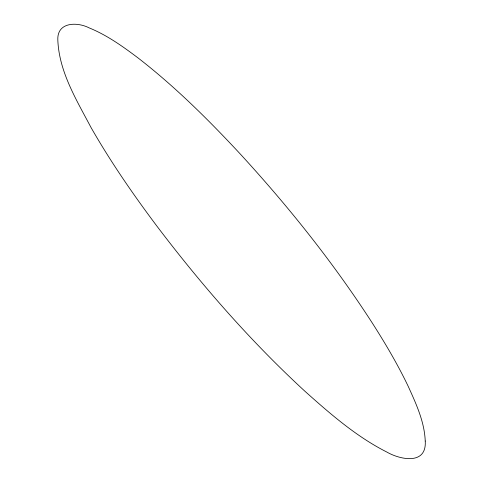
<?xml version="1.0" encoding="UTF-8"?>
<svg xmlns="http://www.w3.org/2000/svg" width="483" height="483" viewBox="0 0 483 483"><rect width="100%" height="100%" fill="white"/><g stroke="black" fill="none" stroke-linecap="round" stroke-linejoin="round"><path stroke-width="0.72" d="M425.233 441.033C426.857 465.238 400.377 459.852 386.865 452.07C356.309 436.614 330.215 413.859 304.851 391.182C250.532 341.143 201.773 285.278 157.174 226.479C133.362 194.758 110.776 162.028 91.058 127.578C76.604 100.108 59.017 71.744 57.821 39.896C57.024 21.832 77.34 21.807 89.083 27.851C107.027 35.15 122.936 46.531 138.307 58.135C175.293 86.831 208.614 119.929 240.431 154.174C288.659 206.736 333.355 262.728 372.079 322.692C385.205 343.226 397.63 364.26 408.171 386.249C416.05 403.625 424.466 421.665 425.233 441.033"/></g></svg>
